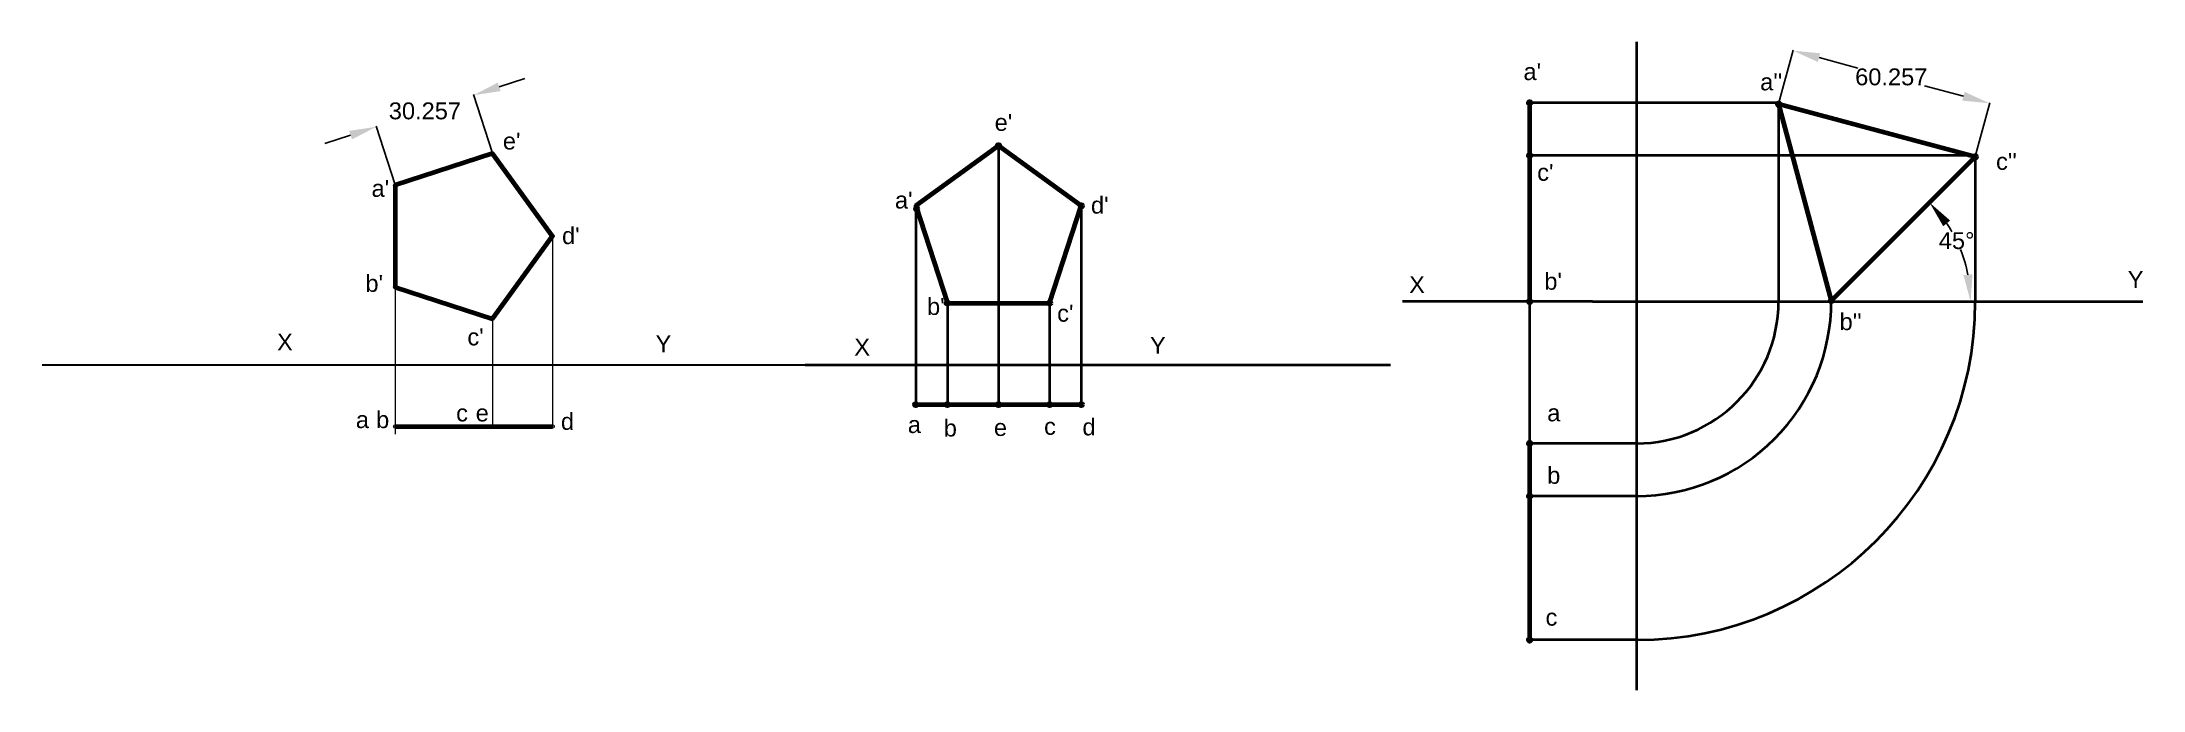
# Model space of a CAD drawing. Header units: millimetres. Extents: x 75 to 697, y -116 to 76.
import ezdxf

# ---------------------------------------------------------------- set-up
doc = ezdxf.new("R2010")
doc.units = ezdxf.units.MM
doc.header["$PDMODE"] = 32
doc.header["$PDSIZE"] = -7
doc.layers.add('thick continuous', color=7, linetype='Continuous', lineweight=30)
doc.layers.add('thin continuous', color=7, linetype='Continuous', lineweight=13)
doc.styles.get("Standard").update_dxf_attribs({"font": 'arial.ttf', "height": 5})
doc.dimstyles.get("Standard").update_dxf_attribs({"dimtxt": 5, "dimasz": 8, "dimexe": 0.18, "dimexo": 0.0625, "dimgap": 0.09, "dimtad": 0, "dimtih": 1, "dimtoh": 1, "dimdec": 3, "dimzin": 0, "dimdsep": 46, "dimtxsty": 'Standard', "dimcen": 0, "dimadec": 0, "dimazin": 0, "dimtfac": 1, "dimtdec": 3, "dimtofl": 0, "dimtmove": 0, "dimatfit": 3, "dimfxl": 1, "dimtolj": 1, "dimtzin": 0, "dimarcsym": 0})

# ---------------------------------------------------------------- blocks, each defined once
blk = doc.blocks.new('*D14')
at = {"layer": 'Defpoints', "color": 0, "transparency": 16777216}
for p in [(173.9, 51.24), (208.28, 43.35), (179.5, 34)]:
    blk.add_point(p, dxfattribs=at)
at = {"layer": 'thin continuous', "color": 0, "lineweight": -2, "transparency": 16777216}
for p, q in [((210.28, 63.06), (217.89, 65.54)), ((208.26, 43.41), (202.62, 60.76)), ((179.48, 34.06), (173.84, 51.41)), ((166.29, 48.77), (158.68, 46.3))]:
    blk.add_line(p, q, dxfattribs=at)
at = {"layer": 'thin continuous', "color": 0, "transparency": 16777216}
for points in [[(209.87, 64.33), (210.69, 61.8), (202.67, 60.59)], [(165.88, 50.04), (166.7, 47.5), (173.9, 51.24)]]:
    blk.add_solid(points, dxfattribs=at)
at = {"layer": 'thin continuous', "color": 0, "transparency": 16777216, "insert": (188.29, 55.92), "char_height": 5, "attachment_point": 5}
blk.add_mtext('\\A1;30.257', dxfattribs=at)
blk = doc.blocks.new('*D17')
at = {"layer": 'Defpoints', "color": 0, "lineweight": 60, "transparency": 16777216}
for p in [(647, 42.34), (644.21, 10.22), (604.39, -0.27), (616.75, -0.52), (696.57, -0.52)]:
    blk.add_point(p, dxfattribs=at)
at = {"layer": 'thin continuous', "color": 0, "lineweight": -2, "transparency": 16777216}
for start, end in [(29.86127, 33.93184), (11.06816, 21.77477)]:
    blk.add_arc((604.14, -0.52), 41.48, start, end, dxfattribs=at)
at = {"layer": 'thin continuous', "color": 0, "lineweight": 60, "transparency": 16777216}
for points in [[(637.53, 21.79), (639.58, 23.48), (633.47, 28.81)], [(646.17, 7.57), (643.52, 7.32), (645.62, -0.52)]]:
    blk.add_solid(points, dxfattribs=at)
at = {"layer": 'thin continuous', "color": 0, "lineweight": 40, "transparency": 16777216, "insert": (641.5, 17.5), "char_height": 5, "attachment_point": 5}
blk.add_mtext('\\A1;45°', dxfattribs=at)
blk = doc.blocks.new('*D18')
at = {"layer": 'Defpoints', "color": 0, "lineweight": 60, "transparency": 16777216}
for p in [(593.05, 73.79), (588.8, 57.94), (647, 42.34)]:
    blk.add_point(p, dxfattribs=at)
at = {"layer": 'thin continuous', "color": 0, "lineweight": -2, "transparency": 16777216}
for p, q in [((588.81, 58), (593.09, 73.97)), ((600.77, 71.72), (612.28, 68.64)), ((643.52, 60.27), (632.01, 63.35)), ((647.02, 42.4), (651.3, 58.37))]:
    blk.add_line(p, q, dxfattribs=at)
at = {"layer": 'thin continuous', "color": 0, "lineweight": 60, "transparency": 16777216}
for points in [[(601.12, 73.01), (600.43, 70.43), (593.05, 73.79)], [(643.87, 61.56), (643.18, 58.98), (651.25, 58.2)]]:
    blk.add_solid(points, dxfattribs=at)
at = {"layer": 'thin continuous', "color": 0, "lineweight": 40, "transparency": 16777216, "insert": (622.15, 65.99), "char_height": 5, "attachment_point": 5}
blk.add_mtext('\\A1;60.257', dxfattribs=at)

msp = doc.modelspace()

# ---------------------------------------------------------------- linework, layer by layer
at = {"layer": 'thick continuous', "lineweight": 40}
for p, q in [((546.8059, 76.3486), (546.8059, -41.718)), ((533.7603, -0.5191), (477.5772, -0.5191))]:
    msp.add_line(p, q, dxfattribs=at)
at = {"layer": 'thick continuous'}
msp.add_line((75, -19.2757), (300.8473, -19.2757), dxfattribs=at)
at = {"layer": 'thick continuous', "lineweight": 140}
msp.add_line((179.5, -37.5), (226.0607, -37.5), dxfattribs=at)
at = {"layer": 'thick continuous', "lineweight": 120}
msp.add_lwpolyline([(604.3926, -0.2675), (647.0007, 42.3406), (588.7969, 57.9363)], close=True, dxfattribs=at)
at = {"layer": 'thick continuous', "lineweight": 100}
msp.add_lwpolyline([(179.5, 34), (179.5, 3.743), (208.2761, -5.6069), (226.0607, 18.8715), (208.2761, 43.3499)], close=True, dxfattribs=at)
at = {"layer": 'thin continuous', "lineweight": 40}
for p, q in [((588.7969, 58.3485), (515.129, 58.3485)), ((588.7969, 58.3485), (588.7969, -0.5191)), ((647.0007, 42.7529), (515.129, 42.7529)), ((647.0007, 42.7529), (647.0007, -0.5191)), ((515.129, -0.5191), (515.129, -100.7139)), ((533.7603, -0.5191), (616.7487, -0.5191)), ((616.7487, -0.5191), (696.5657, -0.5191)), ((300.8473, -19.2757), (474, -19.2757)), ((546.8059, -42.5101), (515.129, -42.5101)), ((546.8059, -41.718), (546.8059, -115.5256)), ((546.8059, -58.1063), (515.129, -58.1063)), ((546.8059, -100.7139), (515.129, -100.7139))]:
    msp.add_line(p, q, dxfattribs=at)
at = {"layer": 'thin continuous', "lineweight": 120}
for p, q in [((515.129, 58.3485), (515.129, -0.5191)), ((515.129, -42.5101), (515.129, -100.7139))]:
    msp.add_line(p, q, dxfattribs=at)
at = {"layer": 'thin continuous'}
for p, q in [((226.0607, 18.8715), (226.0607, -37.5)), ((179.5, 3.743), (179.5, -39.7328)), ((208.2761, -5.6069), (208.2761, -37.7419))]:
    msp.add_line(p, q, dxfattribs=at)
at = {"layer": 'thin continuous', "lineweight": 140}
msp.add_line((333.5188, -31), (382.4757, -31), dxfattribs=at)
msp.add_lwpolyline([(342.8687, -0.9408), (373.1257, -0.9408), (382.4757, 27.8353), (357.9972, 45.6199), (333.5188, 27.8353)], close=True, dxfattribs=at)
at = {"layer": 'thin continuous', "lineweight": 40}
for points in [[(357.9972, 45.6199), (357.9972, -31)], [(333.5188, 27.8353), (333.5188, -31)], [(382.4757, 27.8353), (382.4757, -31)], [(342.8687, -0.9408), (342.8687, -31)], [(373.1257, -0.9408), (373.1257, -31)]]:
    msp.add_lwpolyline(points, dxfattribs=at)
for radius, end in [(57.5872, 0.2503216), (41.991, 0), (100.1948, 360)]:
    msp.add_arc((546.8059, -0.5191), radius, 270, end, dxfattribs=at)
at = {"layer": 'thin continuous', "lineweight": 60}
for p in [(515.129, 58.3485), (588.7969, 57.9363), (357.9972, 45.6199), (515.129, 42.7529), (647.0007, 42.3406), (333.8065, 26.9498), (382.4757, 27.8353), (604.3926, -0.2675), (342.8687, -0.9408), (373.1257, -0.9408), (515.129, -0.5191), (333.5188, -31), (342.8687, -31), (357.9972, -31), (373.1257, -31), (382.4757, -31), (515.129, -42.5101), (515.129, -58.1063), (515.129, -100.7139)]:
    msp.add_point(p, dxfattribs=at)
at = {"layer": 'thin continuous'}
for p in [(208.2761, 43.3499), (179.5, 34), (226.0607, 18.8715), (179.5, 3.743), (208.2761, -5.6069), (179.5, -37.5), (208.2761, -37.5), (226.0607, -37.5)]:
    msp.add_point(p, dxfattribs=at)

# ---------------------------------------------------------------- texts
at = {"layer": 'thick continuous', "char_height": 5, "attachment_point": 1}
for s, insert in [("e'", (356.8602, 55.0317)), ("e'", (211.3568, 49.5157)), ("a'", (172.5, 35.5)), ("a'", (327.3602, 32.0317)), ("d'", (385.3602, 30.5317)), ("d'", (228.8568, 21.5157)), ("b'", (170.6955, 7.3685)), ("b'", (336.8602, 0.5317)), ("c'", (375.3602, -1.4683)), ('X', (144.5347, -9.9934)), ("c'", (200.8568, -8.4843)), ('Y', (256.5347, -10.4934)), ('X', (315.3301, -11.4815)), ('Y', (402.8301, -10.9815)), ('a', (167.8568, -32.9843)), ('b', (173.8568, -32.9843)), ('c', (197.5347, -30.9934)), ('e', (203.3151, -30.9934)), ('d', (228.5347, -33.4934)), ('a', (331.1776, -34.4355)), ('b', (341.8156, -35.4638)), ('e', (356.6517, -35.3005)), ('c', (371.4898, -34.9688)), ('d', (382.8404, -35.122))]:
    msp.add_mtext_dynamic_manual_height_columns(s, width=15.5, gutter_width=25, heights=[0], dxfattribs=dict(at, insert=insert))
at = {"layer": 'thin continuous', "lineweight": 60, "char_height": 5, "attachment_point": 1}
for s, width, insert in [("a'", 8.62505, (513.3279, 70.0693)), ("a''", 8.62505, (583.3568, 67.0317)), ("c'", 8.62505, (517.3913, 40.254)), ("c''", 8.62505, (653.153, 43.4979)), ('X', 18.5, (479.5, 7)), ("b'", 8.62505, (519.5, 8)), ('Y', 18.5, (692.1239, 8.5262)), ("b''", 8.62505, (606.8568, -3.9683)), ('a', 8.62505, (520.3568, -30.9683)), ('b', 8.62505, (520.3568, -49.4683)), ('c', 8.62505, (519.8568, -91.4683))]:
    msp.add_mtext_dynamic_manual_height_columns(s, width=width, gutter_width=25, heights=[0], dxfattribs=dict(at, insert=insert))

# ---------------------------------------------------------------- dimensions: what is measured, and where the dimension line sits
at = {"layer": 'thin continuous', "lineweight": 40}
dim = msp.add_aligned_dim(p1=(647.0007, 42.3406), p2=(588.7969, 57.9363), distance=-16.4154, dimstyle='Standard', dxfattribs=at)
dim.commit()
dim.dimension.update_dxf_attribs({"geometry": '*D18', "text_midpoint": (622.1474, 65.9946)})
at = {"layer": 'thin continuous'}
dim = msp.add_aligned_dim(p1=(208.2761, 43.3499), p2=(179.5, 34), distance=-18.1301, dimstyle='Standard', dxfattribs=at)
dim.commit()
dim.dimension.update_dxf_attribs({"geometry": '*D14', "text_midpoint": (188.2856, 55.9177)})
at = {"layer": 'thin continuous', "lineweight": 40}
dim = msp.add_angular_dim_2l(base=(644.2052, 10.2161), line1=((616.7487, -0.5191), (696.5657, -0.5191)), line2=((604.3926, -0.2675), (647.0007, 42.3406)), dimstyle='Standard', dxfattribs=at)
dim.commit()
dim.dimension.update_dxf_attribs({"geometry": '*D17', "text_midpoint": (641.5, 17.5), "dimtype": 162})

doc.saveas('drawing.dxf')
